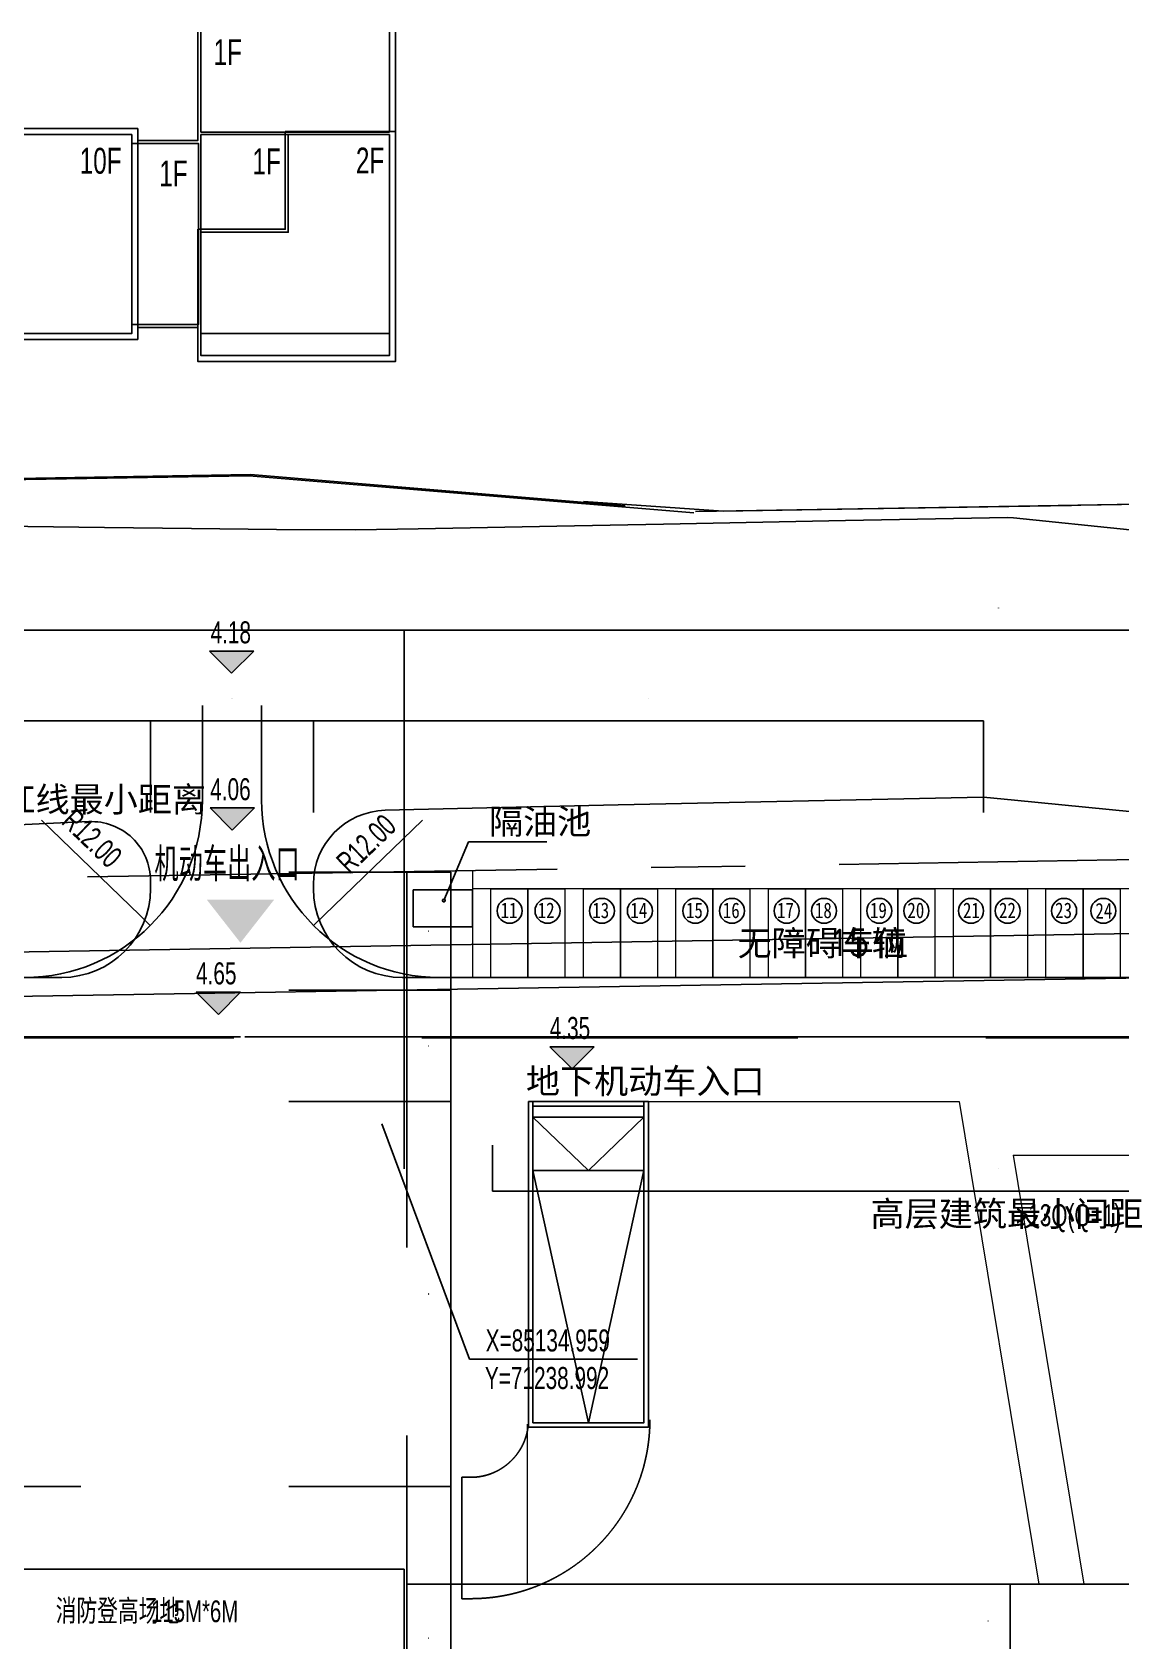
# Model space of a CAD drawing. Header units: metres. Extents: x 71066629 to 71646772, y 84793253 to 85208804.
# Drawn here: x 71215364 to 71288902, y 85100023 to 85208720 of the extents above; entities that cross this region are included whole.
import ezdxf

# ---------------------------------------------------------------- set-up
doc = ezdxf.new("R2010")
doc.units = ezdxf.units.M
doc.header["$LTSCALE"] = 1000
for name, pattern in [('CENTER', [50.8, 31.75, -6.35, 6.35, -6.35]), ('CENTER2', [28.575, 19.05, -3.175, 3.175, -3.175]), ('DASHDOTX2', [50.8, 25.4, -12.7, 0, -12.7]), ('DASHEDX2', [38.1, 25.4, -12.7])]:
    doc.linetypes.add(name, pattern=pattern)
for name, color, linetype in [('A_N_AREA', 21, 'CONTINUOUS'), ('A_N_DIM_LEAD', 3, 'CONTINUOUS'), ('A_N_PUB_TEXT', 7, 'CONTINUOUS'), ('A_SITEP_TEX_1', 7, 'CONTINUOUS'), ('A_SITEP_TEX_2', 7, 'CONTINUOUS'), ('A_STAIR', 4, 'CONTINUOUS'), ('DIM_COOR', 3, 'CONTINUOUS'), ('DIM_SYMB', 3, 'CONTINUOUS'), ('G-ANNO-DIMS', 3, 'CONTINUOUS'), ('G-ANNO-LEGN', 3, 'CONTINUOUS'), ('G-ANNO-LEVL', 3, 'CONTINUOUS'), ('G-ANNO-TEXT', 7, 'CONTINUOUS'), ('G-BLDG-EXTG', 48, 'CONTINUOUS'), ('G-BLDG-HIGH', 1, 'CONTINUOUS'), ('G-BLDG-MULT', 1, 'CONTINUOUS'), ('G-BSMT-OTLN', 5, 'DASHEDX2'), ('G-FRIE-FLWL', 6, 'CONTINUOUS'), ('G-PLTG', 105, 'CONTINUOUS'), ('G-SDWK', 157, 'CONTINUOUS'), ('G-SITE-PROP', 1, 'CONTINUOUS'), ('G-SITE-开放', 1, 'DASHEDX2'), ('G-STRU', 134, 'CONTINUOUS'), ('G_DRIV_ROAD', 145, 'CONTINUOUS'), ('PUB_DIM', 3, 'CONTINUOUS'), ('PUB_TEXT', 7, 'CONTINUOUS'), ('总图-地面填充', 43, 'DASHDOTX2'), ('总图-征地红线', 1, 'CENTER2')]:
    doc.layers.add(name, color=color, linetype=linetype)
doc.layers.add('G-PARG', color=35, linetype='CONTINUOUS', lineweight=13)
doc.layers.add('G-ROAD-园区', color=175, linetype='CONTINUOUS', lineweight=13)
doc.styles.add('_TCH_DIM', font='_TCH_DIM')
doc.styles.add('GAD A', font='GAD A')
doc.styles.add('HZ1', font='HZ1')
doc.styles.get("Standard").update_dxf_attribs({"font": 'STANDARD'})
doc.styles.add('黑体', font='黑体')
doc.dimstyles.get("Standard").update_dxf_attribs({"dimtxt": 2, "dimasz": 1, "dimexe": 0.18, "dimexo": 0.0625, "dimgap": 1, "dimtad": 0, "dimtoh": 1, "dimdec": 1, "dimzin": 0, "dimdsep": 46, "dimtxsty": 'STANDARD', "dimcen": 0.09, "dimadec": 0, "dimazin": 0, "dimtfac": 1, "dimtdec": 4, "dimtofl": 0, "dimtmove": 0, "dimatfit": 3, "dimtolj": 1, "dimtzin": 0, "dimarcsym": 0})

# ---------------------------------------------------------------- blocks, each defined once
blk = doc.blocks.new('*D26')
at = {"layer": 'PUB_DIM', "color": 0, "linetype": 'ByBlock', "lineweight": -2}
for p, q in [((71282644, 85103859), (71281431, 85103859)), ((71281431, 85098859), (71281431, 85103859)), ((71282644, 85098859), (71281431, 85098859))]:
    blk.add_line(p, q, dxfattribs=at)
for points in [[(71281431, 85103859), (71281432, 85103858), (71281431, 85103858)], [(71281431, 85098859), (71281431, 85098860), (71281432, 85098860)]]:
    blk.add_solid(points, dxfattribs=at)
at = {"layer": 'PUB_DIM', "color": 0, "linetype": 'CONTINUOUS', "lineweight": -2, "insert": (71279931, 85101359), "char_height": 2, "width": 7.78, "attachment_point": 5, "rotation": 90}
blk.add_mtext('5000.0', dxfattribs=at)
blk = doc.blocks.new('*D43')
at = {"layer": 'G-FRIE-FLWL', "color": 0, "linetype": 'ByBlock', "lineweight": -2}
for p, q in [((71218644, 85104859), (71212291, 85104859)), ((71212291, 85098859), (71212291, 85104859)), ((71218644, 85098859), (71212291, 85098859))]:
    blk.add_line(p, q, dxfattribs=at)
for points in [[(71212291, 85104859), (71212291, 85104858), (71212291, 85104858)], [(71212291, 85098859), (71212291, 85098860), (71212291, 85098860)]]:
    blk.add_solid(points, dxfattribs=at)
at = {"layer": 'G-FRIE-FLWL', "color": 0, "linetype": 'CONTINUOUS', "lineweight": -2, "insert": (71210791, 85101859), "char_height": 2, "width": 7.78, "attachment_point": 5, "rotation": 90}
blk.add_mtext('6000.0', dxfattribs=at)
blk = doc.blocks.new('*D44')
at = {"layer": 'G-FRIE-FLWL', "color": 0, "linetype": 'ByBlock', "lineweight": -2}
for p, q in [((71218644, 85110459), (71212291, 85110459)), ((71212291, 85104859), (71212291, 85110459)), ((71218644, 85104859), (71212291, 85104859))]:
    blk.add_line(p, q, dxfattribs=at)
for points in [[(71212291, 85110459), (71212291, 85110458), (71212291, 85110458)], [(71212291, 85104859), (71212291, 85104860), (71212291, 85104860)]]:
    blk.add_solid(points, dxfattribs=at)
at = {"layer": 'G-FRIE-FLWL', "color": 0, "linetype": 'CONTINUOUS', "lineweight": -2, "insert": (71210791, 85107659), "char_height": 2, "width": 7.78, "attachment_point": 5, "rotation": 90}
blk.add_mtext('5600.0', dxfattribs=at)
blk = doc.blocks.new('*D51')
at = {"layer": 'PUB_DIM', "color": 0, "linetype": 'ByBlock', "lineweight": -2}
for p, q in [((71146789, 85155989), (71146789, 85162178)), ((71146789, 85162178), (71223358, 85162178)), ((71223358, 85155989), (71223358, 85162178))]:
    blk.add_line(p, q, dxfattribs=at)
for points in [[(71146789, 85162178), (71146790, 85162178), (71146790, 85162178)], [(71223358, 85162178), (71223357, 85162178), (71223357, 85162178)]]:
    blk.add_solid(points, dxfattribs=at)
at = {"layer": 'PUB_DIM', "color": 0, "linetype": 'CONTINUOUS', "lineweight": -2, "insert": (71185074, 85163678), "char_height": 2, "width": 9.33, "attachment_point": 5, "rotation": 360}
blk.add_mtext('76569.0', dxfattribs=at)
blk = doc.blocks.new('*D52')
at = {"layer": 'PUB_DIM', "color": 0, "linetype": 'ByBlock', "lineweight": -2}
for p, q in [((71223358, 85155989), (71223358, 85162178)), ((71223358, 85162178), (71234358, 85162178)), ((71234358, 85155989), (71234358, 85162178))]:
    blk.add_line(p, q, dxfattribs=at)
for points in [[(71223358, 85162178), (71223359, 85162178), (71223359, 85162178)], [(71234358, 85162178), (71234357, 85162178), (71234357, 85162178)]]:
    blk.add_solid(points, dxfattribs=at)
at = {"layer": 'PUB_DIM', "color": 0, "linetype": 'CONTINUOUS', "lineweight": -2, "insert": (71228858, 85163678), "char_height": 2, "width": 8.44, "attachment_point": 5, "rotation": 360}
blk.add_mtext('11000.0', dxfattribs=at)
blk = doc.blocks.new('*D53')
at = {"layer": 'PUB_DIM', "color": 0, "linetype": 'ByBlock', "lineweight": -2}
for p, q in [((71234358, 85155989), (71234358, 85162178)), ((71234358, 85162178), (71279626, 85162178)), ((71279626, 85155989), (71279626, 85162178))]:
    blk.add_line(p, q, dxfattribs=at)
for points in [[(71234358, 85162178), (71234359, 85162178), (71234359, 85162178)], [(71279626, 85162178), (71279625, 85162178), (71279625, 85162178)]]:
    blk.add_solid(points, dxfattribs=at)
at = {"layer": 'PUB_DIM', "color": 0, "linetype": 'CONTINUOUS', "lineweight": -2, "insert": (71256992, 85163678), "char_height": 2, "width": 9.56, "attachment_point": 5, "rotation": 360}
blk.add_mtext('45267.8', dxfattribs=at)
blk = doc.blocks.new('*D56')
at = {"layer": 'G-ANNO-DIMS', "color": 0, "linetype": 'ByBlock', "lineweight": -2}
for p, q in [((71246451, 85133514), (71246451, 85130406)), ((71314832, 85133514), (71314832, 85130406)), ((71246451, 85130407), (71314832, 85130407))]:
    blk.add_line(p, q, dxfattribs=at)
for points in [[(71246451, 85130407), (71246452, 85130407), (71246452, 85130407)], [(71314832, 85130407), (71314831, 85130407), (71314831, 85130407)]]:
    blk.add_solid(points, dxfattribs=at)
at = {"layer": 'G-ANNO-DIMS', "color": 0, "linetype": 'CONTINUOUS', "lineweight": -2, "insert": (71280641, 85131907), "char_height": 2, "width": 8.89, "attachment_point": 5, "rotation": 360}
blk.add_mtext('68381.2', dxfattribs=at)
blk = doc.blocks.new('*D103')
at = {"layer": 'G-ANNO-DIMS', "color": 0, "linetype": 'ByBlock', "lineweight": -2}
for p, q in [((71232695, 85110459), (71243647, 85110459)), ((71243647, 85089959), (71243647, 85110459)), ((71232695, 85089959), (71243647, 85089959))]:
    blk.add_line(p, q, dxfattribs=at)
for points in [[(71243647, 85110459), (71243647, 85110458), (71243647, 85110458)], [(71243647, 85089959), (71243647, 85089960), (71243647, 85089960)]]:
    blk.add_solid(points, dxfattribs=at)
at = {"layer": 'G-ANNO-DIMS', "color": 0, "linetype": 'CONTINUOUS', "lineweight": -2, "insert": (71242147, 85100209), "char_height": 2, "width": 9.33, "attachment_point": 5, "rotation": 90}
blk.add_mtext('20500.8', dxfattribs=at)
blk = doc.blocks.new('*D104')
at = {"layer": 'G-ANNO-DIMS', "color": 0, "linetype": 'ByBlock', "lineweight": -2}
for p, q in [((71232695, 85136459), (71243647, 85136459)), ((71243647, 85110459), (71243647, 85136459)), ((71232695, 85110459), (71243647, 85110459))]:
    blk.add_line(p, q, dxfattribs=at)
for points in [[(71243647, 85136459), (71243647, 85136458), (71243647, 85136458)], [(71243647, 85110459), (71243647, 85110460), (71243647, 85110460)]]:
    blk.add_solid(points, dxfattribs=at)
at = {"layer": 'G-ANNO-DIMS', "color": 0, "linetype": 'CONTINUOUS', "lineweight": -2, "insert": (71242147, 85123459), "char_height": 2, "width": 9.33, "attachment_point": 5, "rotation": 90}
blk.add_mtext('26000.0', dxfattribs=at)
blk = doc.blocks.new('*D105')
at = {"layer": 'G-ANNO-DIMS', "color": 0, "linetype": 'ByBlock', "lineweight": -2}
for p, q in [((71232695, 85143996), (71243647, 85143996)), ((71243647, 85136459), (71243647, 85143996)), ((71232695, 85136459), (71243647, 85136459))]:
    blk.add_line(p, q, dxfattribs=at)
for points in [[(71243647, 85143996), (71243647, 85143995), (71243647, 85143995)], [(71243647, 85136459), (71243647, 85136460), (71243647, 85136460)]]:
    blk.add_solid(points, dxfattribs=at)
at = {"layer": 'G-ANNO-DIMS', "color": 0, "linetype": 'CONTINUOUS', "lineweight": -2, "insert": (71242147, 85140227), "char_height": 2, "width": 7.78, "attachment_point": 5, "rotation": 90}
blk.add_mtext('7536.3', dxfattribs=at)
blk = doc.blocks.new('*D106')
at = {"layer": 'G-ANNO-DIMS', "color": 0, "linetype": 'ByBlock', "lineweight": -2}
for p, q in [((71232695, 85151956), (71243647, 85151956)), ((71243647, 85143996), (71243647, 85151956)), ((71232695, 85143996), (71243647, 85143996))]:
    blk.add_line(p, q, dxfattribs=at)
for points in [[(71243647, 85151956), (71243647, 85151955), (71243647, 85151955)], [(71243647, 85143996), (71243647, 85143997), (71243647, 85143997)]]:
    blk.add_solid(points, dxfattribs=at)
at = {"layer": 'G-ANNO-DIMS', "color": 0, "linetype": 'CONTINUOUS', "lineweight": -2, "insert": (71242147, 85147976), "char_height": 2, "width": 7.78, "attachment_point": 5, "rotation": 90}
blk.add_mtext('7960.8', dxfattribs=at)
blk = doc.blocks.new('*D111')
at = {"layer": 'G-ANNO-DIMS', "color": 0, "linetype": 'ByBlock', "lineweight": -2}
for p, q in [((71155991, 85131924), (71155991, 85168310)), ((71155991, 85168310), (71240491, 85168310)), ((71240491, 85131924), (71240491, 85168310))]:
    blk.add_line(p, q, dxfattribs=at)
for points in [[(71155991, 85168310), (71155992, 85168310), (71155992, 85168309)], [(71240491, 85168310), (71240490, 85168309), (71240490, 85168310)]]:
    blk.add_solid(points, dxfattribs=at)
at = {"layer": 'G-ANNO-DIMS', "color": 0, "linetype": 'CONTINUOUS', "lineweight": -2, "insert": (71198241, 85169810), "char_height": 2, "width": 6.44, "attachment_point": 5}
blk.add_mtext('84.50', dxfattribs=at)
blk = doc.blocks.new('*D112')
at = {"layer": 'G-ANNO-DIMS', "color": 0, "linetype": 'ByBlock', "lineweight": -2}
for p, q in [((71240491, 85131924), (71240491, 85168310)), ((71240491, 85168310), (71320791, 85168310)), ((71320791, 85131924), (71320791, 85168310))]:
    blk.add_line(p, q, dxfattribs=at)
for points in [[(71240491, 85168310), (71240492, 85168310), (71240492, 85168309)], [(71320791, 85168310), (71320790, 85168309), (71320790, 85168310)]]:
    blk.add_solid(points, dxfattribs=at)
at = {"layer": 'G-ANNO-DIMS', "color": 0, "linetype": 'CONTINUOUS', "lineweight": -2, "insert": (71280641, 85169810), "char_height": 2, "width": 5.78, "attachment_point": 5}
blk.add_mtext('80.10', dxfattribs=at)

msp = doc.modelspace()

# ---------------------------------------------------------------- hatches: boundary and pattern name
at = {"layer": 'A_SITEP_TEX_2'}
msp.add_hatch(color=256, dxfattribs=at).paths.add_polyline_path([(71227156.65, 85150104.79), (71229433.77, 85147189.81), (71231710.89, 85150104.79)], flags=0)
at = {"layer": 'G-ANNO-LEVL'}
for points in [[(71228838.01, 85165397.84), (71227338.01, 85166897.84), (71230338.01, 85166897.84)], [(71228878.19, 85154798.67), (71227378.19, 85156298.67), (71230378.19, 85156298.67)], [(71227941.64, 85142354.48), (71226441.64, 85143854.48), (71229441.64, 85143854.48)], [(71251832.59, 85138665.78), (71250332.59, 85140165.78), (71253332.59, 85140165.78)]]:
    msp.add_hatch(color=256, dxfattribs=at).paths.add_polyline_path(points, flags=0)
at = {"layer": 'G-FRIE-FLWL'}
h = msp.add_hatch(dxfattribs=at)
h.set_pattern_fill('AR-HBONE', color=256, scale=1000, style=0)
h.set_pattern_definition([])
edge = h.paths.add_edge_path(flags=0)
edge.add_line((71240491.48, 85104859.36), (71240491.48, 85098859.35))
edge.add_line((71240491.48, 85098859.35), (71205590.52, 85098859.36))
edge.add_arc((71205590.52, 85086859.36), 12000, 89.9999928, 180)
edge.add_line((71193590.52, 85086859.36), (71193590.52, 85029459.33))
edge.add_line((71193590.52, 85029459.33), (71187590.52, 85029459.33))
edge.add_line((71187590.52, 85029459.33), (71187590.52, 85086859.36))
edge.add_arc((71205590.52, 85086859.36), 18000, 89.9999928, 180, ccw=False)
edge.add_line((71205590.52, 85104859.36), (71240491.48, 85104859.36))
at = {"layer": 'G-PLTG'}
h = msp.add_hatch(dxfattribs=at)
h.set_pattern_fill('CROSS', color=256, scale=500, style=0)
h.set_pattern_definition([])
edge = h.paths.add_edge_path(flags=0)
edge.add_line((71245097.71, 85152069.9), (71234413.7, 85151893.18))
edge.add_arc((71240377.73, 85150893.12), 6047.3, 170.4810477, 270.1855131)
edge.add_line((71240397.31, 85144845.85), (71245097.71, 85144845.85))
edge.add_line((71245097.71, 85144845.85), (71245097.71, 85152069.9))
h = msp.add_hatch(dxfattribs=at)
h.set_pattern_fill('CROSS', color=256, scale=500, style=0)
h.set_pattern_definition([])
edge = h.paths.add_edge_path(flags=0)
edge.add_line((71223358.15, 85151567.89), (71214746.97, 85151567.89))
edge.add_line((71214746.97, 85151567.89), (71214858.15, 85144845.85))
edge.add_line((71214858.15, 85144845.85), (71217358.15, 85144845.85))
edge.add_arc((71217332.67, 85150907.37), 6061.58, 270.240891, 6.2557834)
h = msp.add_hatch(dxfattribs=at)
h.set_pattern_fill('CROSS', color=256, scale=500, style=0)
h.set_pattern_definition([])
edge = h.paths.add_edge_path(flags=0)
edge.add_arc((71245053.24, 85114814.41), 11943.62, 293.4753742, 358.2974275)
edge.add_line((71256991.58, 85114459.55), (71256991.58, 85136459.55))
edge.add_line((71256991.58, 85136459.55), (71277989.87, 85136459.55))
edge.add_line((71277989.87, 85136459.55), (71283364.73, 85103859.35))
edge.add_line((71283364.73, 85103859.35), (71249811.03, 85103859.35))
h = msp.add_hatch(dxfattribs=at)
h.set_pattern_fill('CROSS', color=256, scale=500, style=0)
h.set_pattern_definition([])
edge = h.paths.add_edge_path(flags=0)
edge.add_arc((71313927.94, 85114800.37), 11941.23, 181.6355318, 246.3823528)
edge.add_line((71309143.91, 85103859.35), (71286402.13, 85103859.35))
edge.add_line((71286402.13, 85103859.35), (71281623.07, 85132845.84))
edge.add_line((71281623.07, 85132845.84), (71288956.01, 85132845.84))
edge.add_line((71288956.01, 85132845.84), (71288956.01, 85122148.29))
edge.add_line((71288956.01, 85122148.29), (71300956.01, 85122148.29))
edge.add_line((71300956.01, 85122148.29), (71300956.01, 85132845.84))
edge.add_line((71300956.01, 85132845.84), (71301991.58, 85132845.84))
edge.add_line((71301991.58, 85132845.84), (71301991.58, 85120959.55))
edge.add_line((71301991.58, 85120959.55), (71292991.58, 85120959.55))
edge.add_line((71292991.58, 85120959.55), (71292991.58, 85111959.56))
edge.add_line((71292991.58, 85111959.56), (71301991.58, 85111959.55))
edge.add_line((71301991.58, 85111959.55), (71301991.58, 85114459.55))
h = msp.add_hatch(dxfattribs=at)
h.set_pattern_fill('CROSS', color=256, scale=500, style=0)
h.set_pattern_definition([])
edge = h.paths.add_edge_path(flags=0)
edge.add_line((71256991.58, 85114459.55), (71248891.58, 85114459.55))
edge.add_line((71248891.58, 85114459.55), (71248791.58, 85103859.35))
edge.add_line((71248791.58, 85103859.35), (71249778.45, 85103859.35))
edge.add_arc((71244987.93, 85114974.64), 12103.66, 293.3153202, 314.3505079)
edge.add_arc((71245053.24, 85114814.41), 11943.62, 314.663798, 358.2974275)

# ---------------------------------------------------------------- linework, layer by layer
at = {"layer": 'A_N_AREA', "linetype": 'ByBlock'}
for p, q in [((71248891.58, 85136459.55), (71249191.58, 85136459.55)), ((71256691.58, 85136459.55), (71256991.58, 85136459.55))]:
    msp.add_line(p, q, dxfattribs=at)
for points in [[(71248891.58, 85136459.55), (71248891.58, 85114459.55), (71256991.58, 85114459.55), (71256991.58, 85136459.55)], [(71249191.58, 85136459.55), (71249191.58, 85114759.55), (71256691.58, 85114759.55), (71256691.58, 85136459.55)]]:
    msp.add_lwpolyline(points, dxfattribs=at)
at = {"layer": 'A_N_DIM_LEAD'}
for p, q in [((71243174.51, 85150040.61), (71244838.78, 85154010.23)), ((71244838.78, 85154010.23), (71250134.4, 85154010.23))]:
    msp.add_line(p, q, dxfattribs=at)
msp.add_lwpolyline([(71243135.84, 85149948.39, 1), (71243213.17, 85150132.84, 1)], format="xyb", close=True, dxfattribs=at)
at = {"layer": 'A_STAIR'}
for p, q in [((71256691.58, 85136459.55), (71249191.58, 85136459.55)), ((71256691.58, 85136159.55), (71249191.58, 85136159.55)), ((71256691.58, 85135409.55), (71249191.58, 85135409.55)), ((71256691.58, 85131809.55), (71249191.58, 85131809.55))]:
    msp.add_line(p, q, dxfattribs=at)
at = {"layer": 'DIM_COOR', "color": 3}
for p, q in [((71238991.5, 85134959.33), (71244915.94, 85119049.93)), ((71244915.94, 85119049.93), (71256245.94, 85119049.93))]:
    msp.add_line(p, q, dxfattribs=at)
at = {"layer": 'G-ANNO-LEGN', "color": 3}
for points in [[(71249191.58, 85135409.55), (71252941.58, 85131809.55), (71256691.58, 85135409.55)], [(71249191.58, 85131809.55), (71252941.58, 85114759.55), (71256691.58, 85131809.55)]]:
    msp.add_lwpolyline(points, dxfattribs=at)
at = {"layer": 'G-ANNO-LEVL'}
for p, q in [((71228838.01, 85165397.84), (71227338.01, 85166897.84)), ((71227338.01, 85166897.84), (71230338.01, 85166897.84)), ((71228838.01, 85165397.84), (71230338.01, 85166897.84)), ((71228878.19, 85154798.67), (71227378.19, 85156298.67)), ((71227378.19, 85156298.67), (71230378.19, 85156298.67)), ((71228878.19, 85154798.67), (71230378.19, 85156298.67)), ((71227941.64, 85142354.48), (71226441.64, 85143854.48)), ((71226441.64, 85143854.48), (71229441.64, 85143854.48)), ((71227941.64, 85142354.48), (71229441.64, 85143854.48)), ((71251832.59, 85138665.78), (71250332.59, 85140165.78)), ((71250332.59, 85140165.78), (71253332.59, 85140165.78)), ((71251832.59, 85138665.78), (71253332.59, 85140165.78))]:
    msp.add_line(p, q, dxfattribs=at)
at = {"layer": 'G-ANNO-TEXT'}
for centre in [(71247616.83, 85149348.94), (71250177.27, 85149348.94), (71253853.88, 85149348.94), (71256414.1, 85149348.94), (71260157.26, 85149348.94), (71262633.74, 85149348.94), (71266329.71, 85149348.94), (71268853.77, 85149348.94), (71272582.45, 85149348.94), (71275089.33, 85149348.94), (71278783.79, 85149348.94), (71281260.19, 85149348.94), (71285072.03, 85149348.94), (71287719.64, 85149348.94)]:
    msp.add_circle(centre, 843.02, dxfattribs=at)
at = {"layer": 'G-BLDG-EXTG'}
for points in [[(71222497, 85201404), (71226557, 85201404), (71226557, 85208719.51)], [(71239897, 85208719.51), (71239897, 85186464), (71226557, 85186464), (71226557, 85188764)], [(71226757, 85208719.51), (71226757, 85201964), (71239497, 85201964), (71239497, 85208719.51)], [(71239897, 85202004), (71232457, 85202004), (71232457, 85195404), (71226557, 85195404), (71226557, 85186464)], [(71222097, 85188964), (71226597, 85188964), (71226597, 85201204), (71222097, 85201204)], [(71222497, 85188764), (71226557, 85188764)], [(71239497, 85188484), (71239497, 85186864), (71226757, 85186864), (71226757, 85188484)]]:
    msp.add_lwpolyline(points, dxfattribs=at)
for points in [[(71222497, 85202204), (71175257, 85202204), (71175257, 85187964), (71222497, 85187964)], [(71222097, 85201804), (71175657, 85201804), (71175657, 85188364), (71222097, 85188364)], [(71226757, 85201804), (71239497, 85201804), (71239497, 85188364), (71226757, 85188364)], [(71239497, 85201804), (71232657, 85201804), (71232657, 85195204), (71226757, 85195204), (71226757, 85188364), (71239497, 85188364)]]:
    msp.add_lwpolyline(points, close=True, dxfattribs=at)
at = {"layer": 'G-BLDG-HIGH', "linetype": 'CONTINUOUS'}
msp.add_lwpolyline([(71462839.79, 85021695.53), (71461182.09, 85083015.63), (71459737.8, 85136451.2), (71451290.33, 85144478.98), (71382201.51, 85143336.3), (71352156.11, 85145839.72), (71193465.88, 85143214.91), (71162866.82, 85142708.81), (71154744.84, 85134577.12), (71153394.63, 85065440.88), (71149809.24, 85035505.08), (71149243.6, 85006542.61)], dxfattribs=at)
at = {"layer": 'G-BLDG-MULT', "linetype": 'CONTINUOUS'}
msp.add_lwpolyline([(71161602.71, 85145688.31), (71151769.04, 85135842.89), (71150398.17, 85065649.06), (71146812.78, 85035713.27), (71146233.69, 85006062.39), (71245759.11, 85021940.94), (71249143.57, 85022434.24), (71251367.84, 85022708.3), (71253589.58, 85022942.62), (71255814.99, 85023138.19), (71258043.51, 85023294.68), (71260274.45, 85023412.62), (71262507, 85023491.24), (71264740.77, 85023531.18), (71266961.7, 85023531.8), (71370294.91, 85022668.88), (71465841.79, 85021663.95), (71464181.04, 85083096.7), (71462703.26, 85137771.71), (71452467.57, 85147498.86), (71382301.56, 85146338.36), (71352256.15, 85148841.78), (71193416.31, 85146214.5)], close=True, dxfattribs=at)
at = {"layer": 'G-BSMT-OTLN'}
msp.add_lwpolyline([(71157191.58, 85140759.55), (71157191.58, 85135259.55), (71153991.58, 85135259.55), (71153991.58, 85005669.52), (71165691.58, 85007522.62), (71165691.58, 85013394.92), (71238076.46, 85024859.55), (71460791.58, 85024859.55), (71460791.58, 85127259.55), (71457591.58, 85127259.55), (71457591.58, 85140759.55)], close=True, dxfattribs=at)
at = {"layer": 'G-FRIE-FLWL', "linetype": 'CONTINUOUS'}
for p, q in [((71226858.15, 85156845.85), (71226858.15, 85163212.84)), ((71230858.15, 85156845.85), (71230858.15, 85163212.84)), ((71242858.15, 85144845.85), (71449791.6, 85144845.85)), ((71165491.48, 85140845.85), (71229428.36, 85140845.85)), ((71229720.87, 85140845.85), (71449791.6, 85140845.85)), ((71240491.48, 85104859.36), (71165491.48, 85104859.36)), ((71240491.48, 85104859.36), (71240491.48, 85098859.35)), ((71240666.62, 85103859.35), (71320791.48, 85103859.35))]:
    msp.add_line(p, q, dxfattribs=at)
msp.add_lwpolyline([(71240491.48, 85104859.36), (71240491.48, 85098859.35), (71205590.52, 85098859.36, 0.414213599), (71193590.52, 85086859.36), (71193590.52, 85029459.33), (71187590.52, 85029459.33), (71187590.52, 85086859.36, -0.414213599), (71205590.52, 85104859.36), (71240491.48, 85104859.36)], format="xyb", dxfattribs=at)
for centre, start, end in [((71214858.15, 85156845.85), 270, 0), ((71242858.15, 85156845.85), 180, 270)]:
    msp.add_arc(centre, 12000, start, end, dxfattribs=at)
at = {"layer": 'G-PARG'}
for points in [[(71246347.71, 85144845.85), (71246347.71, 85150845.85), (71248847.71, 85150845.85), (71248847.71, 85144845.85), (71246347.71, 85144845.85)], [(71248847.71, 85144845.85), (71248847.71, 85150845.85), (71251347.71, 85150845.85), (71251347.71, 85144845.85), (71248847.71, 85144845.85)], [(71252597.71, 85144845.85), (71252597.71, 85150845.85), (71255097.71, 85150845.85), (71255097.71, 85144845.85), (71252597.71, 85144845.85)], [(71255097.71, 85144845.85), (71255097.71, 85150845.85), (71257597.71, 85150845.85), (71257597.71, 85144845.85), (71255097.71, 85144845.85)], [(71258847.71, 85144845.85), (71258847.71, 85150845.85), (71261347.71, 85150845.85), (71261347.71, 85144845.85), (71258847.71, 85144845.85)], [(71261347.71, 85144845.85), (71261347.71, 85150845.85), (71263847.71, 85150845.85), (71263847.71, 85144845.85), (71261347.71, 85144845.85)], [(71265097.71, 85144845.85), (71265097.71, 85150845.85), (71267597.71, 85150845.85), (71267597.71, 85144845.85), (71265097.71, 85144845.85)], [(71267597.71, 85144845.85), (71267597.71, 85150845.85), (71270097.71, 85150845.85), (71270097.71, 85144845.85), (71267597.71, 85144845.85)], [(71271347.71, 85144845.85), (71271347.71, 85150845.85), (71273847.71, 85150845.85), (71273847.71, 85144845.85), (71271347.71, 85144845.85)], [(71273847.71, 85144845.85), (71273847.71, 85150845.85), (71276347.71, 85150845.85), (71276347.71, 85144845.85), (71273847.71, 85144845.85)], [(71277597.71, 85144845.85), (71277597.71, 85150845.85), (71280097.71, 85150845.85), (71280097.71, 85144845.85), (71277597.71, 85144845.85)], [(71280097.71, 85144845.85), (71280097.71, 85150845.85), (71282597.71, 85150845.85), (71282597.71, 85144845.85), (71280097.71, 85144845.85)], [(71283847.71, 85144845.85), (71283847.71, 85150845.85), (71286347.71, 85150845.85), (71286347.71, 85144845.85), (71283847.71, 85144845.85)], [(71286347.71, 85144845.85), (71286347.71, 85150845.85), (71288847.71, 85150845.85), (71288847.71, 85144845.85), (71286347.71, 85144845.85)]]:
    msp.add_lwpolyline(points, dxfattribs=at)
at = {"layer": 'G-ROAD-园区'}
for p, q in [((71245097.71, 85152069.9), (71245097.71, 85144845.85)), ((71410097.77, 85150845.85), (71245097.71, 85150845.85)), ((71256991.58, 85136459.55), (71277989.87, 85136459.55)), ((71277989.87, 85136459.55), (71283364.73, 85103859.35)), ((71281623.07, 85132845.84), (71301991.58, 85132845.85)), ((71281623.07, 85132845.84), (71286402.13, 85103859.35)), ((71248791.58, 85114656.88), (71248791.58, 85103859.35)), ((71283364.73, 85103859.35), (71248791.58, 85103859.35)), ((71310191.58, 85103859.35), (71286402.13, 85103859.35))]:
    msp.add_line(p, q, dxfattribs=at)
at = {"layer": 'G-SDWK'}
for p, q in [((71241149.19, 85156202.92), (71239216.06, 85156147.96)), ((71254943.08, 85156502.42), (71241149.19, 85156202.92)), ((71278522.71, 85157014.72), (71254943.08, 85156502.42)), ((71279625.98, 85157023.9), (71278522.71, 85157014.72)), ((71281724.06, 85156819.15), (71279625.98, 85157023.9)), ((71305458, 85154503), (71281724.06, 85156819.15)), ((71219182.43, 85155376.11), (71209913.72, 85154968.54)), ((71223358.15, 85150845.85), (71223358.15, 85151379.98)), ((71234358.15, 85150845.85), (71234358.15, 85151149.98)), ((71183992.48, 85144845.85), (71217358.15, 85144845.85)), ((71449791.65, 85144845.85), (71240358.15, 85144845.85))]:
    msp.add_line(p, q, dxfattribs=at)
msp.add_lwpolyline([(71211603.58, 85175357.32), (71220242.49, 85175258.49), (71226131.9, 85175191.11), (71231867.1, 85175125.5), (71237231.53, 85175087.66), (71241437.43, 85175167.15), (71250802.77, 85175344.17), (71258018.76, 85175480.73), (71270299.09, 85175713.12), (71281245.66, 85175920.28), (71281661.66, 85175914.15), (71297367.98, 85174277.29), (71305431.88, 85173436.9), (71311395.25, 85173505.48), (71331141.81, 85173816.02), (71348345.2, 85174086.56)], dxfattribs=at)
for centre, radius, start, end in [((71219358.15, 85151379.98), 4000, 0, 92.5178403), ((71239358.15, 85151149.98), 5000, 91.6284841, 180), ((71217358.15, 85150845.85), 6000, 270, 0), ((71240358.15, 85150845.85), 6000, 180, 270)]:
    msp.add_arc(centre, radius, start, end, dxfattribs=at)
at = {"layer": 'G-SITE-PROP', "color": 1, "linetype": 'CENTER'}
msp.add_lwpolyline([(71452458.8, 85152499.39), (71382468.2, 85151341.8), (71352422.79, 85153845.21), (71193333.62, 85151213.81), (71161520.02, 85150687.62, 0.393868697), (71146789.18, 85136488.4), (71146770.81, 85135982.42), (71145403.99, 85065996.03), (71141818.6, 85036060.24), (71141157.59, 85002214.6), (71246211.79, 85018975.22), (71249543.4, 85019460.82), (71251708.62, 85019727.6), (71253878.23, 85019956.42), (71256051.39, 85020147.4), (71258227.78, 85020300.23), (71260406.43, 85020415.41), (71262586.61, 85020492.19), (71264768.01, 85020531.19), (71266949.58, 85020531.8), (71370266.6, 85019669.01), (71469071.23, 85018629.82)], format="xyb", dxfattribs=at)
at = {"layer": 'G-SITE-开放'}
msp.add_lwpolyline([(71240666.62, 85151996.72), (71240666.62, 85018090.53)], dxfattribs=at)
at = {"layer": 'G-STRU', "linetype": 'DASHEDX2'}
msp.add_lwpolyline([(71241097.71, 85148275.26), (71245097.71, 85148275.26), (71245097.71, 85150775.26), (71241097.71, 85150775.26)], close=True, dxfattribs=at)
msp.add_lwpolyline([(71257091.58, 85114956.58, -0.413776643), (71244987.93, 85102870.97), (71244387.93, 85102870.97), (71244387.93, 85111070.98), (71244987.93, 85111070.98, 0.413776643), (71248891.58, 85114968.81, 0.413776643)], format="xyb", dxfattribs=at)
at = {"layer": 'G_DRIV_ROAD'}
for p in [(71252610.43, 85177001.18), (71314397, 85177227.72)]:
    msp.add_line(p, (71262039.95, 85176361.91), dxfattribs=at)
for points in [[(71260164.14, 85176322.39), (71447914.76, 85179428.04)], [(71260164.18, 85176322.39), (71447914.79, 85179428.04)], [(71160033.8, 85177583.67), (71230024.16, 85178741.44)], [(71160033.85, 85177583.66), (71230024.21, 85178741.44)], [(71260069.76, 85176237.84), (71230024.16, 85178741.44)], [(71260069.8, 85176237.84), (71230024.21, 85178741.44)]]:
    msp.add_lwpolyline(points, dxfattribs=at)
at = {"layer": 'PUB_DIM'}
for points in [[(71215996.03, 85155465.25), (71222624.55, 85149055.7), (71223343.44, 85148360.56)], [(71241720.28, 85155465.25), (71235091.75, 85149055.7), (71234372.87, 85148360.56)]]:
    msp.add_lwpolyline(points, dxfattribs=at)
at = {"layer": '总图-地面填充', "color": 250}
for p, q in [((71160128.41, 85177668.4), (71230118.82, 85178825.99)), ((71230118.82, 85178825.99), (71260164.42, 85176322.63)), ((71260164.42, 85176322.63), (71314896.99, 85177227.72))]:
    msp.add_line(p, q, dxfattribs=at)
at = {"layer": '总图-征地红线', "linetype": 'DASHDOTX2', "lineweight": -3}
for p, q in [((71160128.42, 85177668.4), (71230118.84, 85178825.99)), ((71230118.84, 85178825.99), (71260164.43, 85176322.63)), ((71260164.43, 85176322.63), (71314897, 85177227.72))]:
    msp.add_line(p, q, dxfattribs=at)

# ---------------------------------------------------------------- texts
at = {"layer": 'A_N_PUB_TEXT', "style": '_TCH_DIM', "width": 0.705882}
for s, p in [('4.18', (71227413.01, 85167422.84)), ('4.06', (71227389.44, 85156823.67)), ('4.65', (71226431.64, 85144379.48)), ('4.35', (71250322.59, 85140690.78))]:
    msp.add_text(s, height=1487.5, dxfattribs=at).set_placement(p)
at = {"layer": 'A_N_PUB_TEXT', "style": '_TCH_DIM'}
msp.add_text('隔油池', height=1687.943, dxfattribs=at).set_placement((71246221.11, 85154535.23))
at = {"layer": 'A_SITEP_TEX_1', "color": 60, "style": 'HZ1', "width": 0.6}
msp.add_text('机动车出入口', height=2000, dxfattribs=at).set_placement((71223615.55, 85151557.6))
at = {"layer": 'DIM_SYMB', "color": 7, "style": '_TCH_DIM'}
for s, height, p in [('地下室边线后退道路红线最小距离', 1687.9433, (71192566.32, 85156035.81)), ('高层建筑最小间距', 1687.943, (71271996.26, 85128037.05))]:
    msp.add_text(s, height=height, dxfattribs=at).set_placement(p)
at = {"layer": 'DIM_SYMB', "color": 7, "style": '_TCH_DIM', "width": 0.705882}
msp.add_text('>13Q(Q=1)', height=1487.5, dxfattribs=at).set_placement((71281826.04, 85128037.05))
at = {"layer": 'G-ANNO-TEXT'}
for s, height, style, width, p in [('1F', 1750, 'GAD A', 0.7, (71227613.89, 85206490.18)), ('10F', 1750, 'GAD A', 0.7, (71218575.81, 85199155.31)), ('1F', 1750, 'GAD A', 0.7, (71230245.64, 85199112.3)), ('2F', 1750, 'GAD A', 0.7, (71237233, 85199171.01)), ('1F', 1750, 'GAD A', 0.7, (71223951.79, 85198292.71)), ('11', 1051.477, '黑体', 0.8, (71247003.41, 85148856.83)), ('11', 1051.477, '黑体', 0.8, (71247003.41, 85148856.83)), ('12', 1051.477, '黑体', 0.8, (71249511.64, 85148856.83)), ('12', 1051.477, '黑体', 0.8, (71249511.64, 85148856.83)), ('13', 1051.477, '黑体', 0.8, (71253198.69, 85148856.83)), ('14', 1051.477, '黑体', 0.8, (71255772.01, 85148856.83)), ('15', 1051.477, '黑体', 0.8, (71259523.79, 85148856.83)), ('16', 1051.477, '黑体', 0.8, (71262014.44, 85148856.83)), ('17', 1051.477, '黑体', 0.8, (71265679.62, 85148856.83)), ('18', 1051.477, '黑体', 0.8, (71268234.58, 85148856.83)), ('19', 1051.477, '黑体', 0.8, (71271952.95, 85148856.83)), ('20', 1051.477, '黑体', 0.8, (71274480.44, 85148856.83)), ('21', 1051.477, '黑体', 0.8, (71278236.71, 85148856.83)), ('22', 1051.477, '黑体', 0.8, (71280671.9, 85148856.83)), ('23', 1051.477, '黑体', 0.8, (71284463.13, 85148856.83)), ('24', 1051.477, '黑体', 0.8, (71287183.26, 85148828.75))]:
    msp.add_text(s, height=height, dxfattribs=dict(at, style=style, width=width)).set_placement(p)
for s, height, p in [('无障碍车位', 1687.943, (71263016.47, 85146318.5)), ('15', 1750, (71269160.08, 85146318.5)), ('辆', 1687.94, (71272076.75, 85146318.5)), ('地下机动车入口', 1687.943, (71248719.72, 85137006.71))]:
    msp.add_text(s, height=height, dxfattribs=at).set_placement(p)
at = {"layer": 'G-FRIE-FLWL', "linetype": 'CONTINUOUS', "style": 'GAD A', "width": 0.7}
for s, p in [('消防登高场地', (71216947.1, 85101344.6)), ('115M*6M', (71223397.2, 85101299.01))]:
    msp.add_text(s, height=1467.904, rotation=359.795496, dxfattribs=at).set_placement(p)
at = {"layer": 'PUB_DIM', "color": 7, "style": '_TCH_DIM', "width": 0.705882}
for rotation, p in [(315.9621888, (71217272.52, 85155288.67)), (44.0378114, (71236813.43, 85151778.25))]:
    msp.add_text('R12.00', height=1487.5, rotation=rotation, dxfattribs=at).set_placement(p)
at = {"layer": 'PUB_TEXT', "color": 3, "style": '_TCH_DIM', "width": 0.705882}
for s, p in [('X=85134.959', (71245995.94, 85119574.93)), ('Y=71238.992', (71245945.94, 85117037.43))]:
    msp.add_text(s, height=1487.5, dxfattribs=at).set_placement(p)

# ---------------------------------------------------------------- dimensions: what is measured, and where the dimension line sits
at = {"layer": 'G-ANNO-DIMS'}
for p1, p2, text, picture, middle in [((71155991.5, 85131923.99), (71240491.48, 85131923.99), '84.50', '*D111', (71198241.49, 85169809.62)), ((71240491.48, 85131923.99), (71320791.49, 85131923.99), '80.10', '*D112', (71280641.49, 85169809.62))]:
    dim = msp.add_aligned_dim(p1=p1, p2=p2, distance=36385.64, text=text, dimstyle='Standard', dxfattribs=at)
    dim.commit()
    dim.dimension.update_dxf_attribs({"geometry": picture, "text_midpoint": middle})
for p1, p2, distance, picture, middle in [((71232695.42, 85143995.63), (71232695.42, 85151956.42), -10951.63, '*D106', (71242147.05, 85147976.02)), ((71232695.42, 85136459.33), (71232695.42, 85143995.63), -10951.63, '*D105', (71242147.05, 85140227.48)), ((71232695.42, 85110459.33), (71232695.42, 85136459.33), -10951.63, '*D104', (71242147.05, 85123459.33)), ((71246450.87, 85133514.03), (71314832.04, 85133514.03), -3107.35, '*D56', (71280641.46, 85131906.67)), ((71232695.42, 85089958.56), (71232695.42, 85110459.33), -10951.63, '*D103', (71242147.05, 85100208.94))]:
    dim = msp.add_aligned_dim(p1=p1, p2=p2, distance=distance, dimstyle='Standard', dxfattribs=at)
    dim.commit()
    dim.dimension.update_dxf_attribs({"geometry": picture, "text_midpoint": middle})
at = {"layer": 'G-FRIE-FLWL', "linetype": 'CONTINUOUS'}
for p1, p2, picture, middle in [((71218643.9, 85104859.36), (71218643.9, 85110459.33), '*D44', (71210790.98, 85107659.34)), ((71218643.9, 85098859.35), (71218643.9, 85104859.36), '*D43', (71210790.98, 85101859.35))]:
    dim = msp.add_aligned_dim(p1=p1, p2=p2, distance=6352.92, dimstyle='Standard', dxfattribs=at)
    dim.commit()
    dim.dimension.update_dxf_attribs({"geometry": picture, "text_midpoint": middle})
at = {"layer": 'PUB_DIM'}
for p1, p2, distance, picture, middle in [((71146789.18, 85155988.76), (71223358.15, 85155988.76), 6189.16, '*D51', (71185073.67, 85163677.92)), ((71223358.15, 85155988.76), (71234358.15, 85155988.76), 6189.16, '*D52', (71228858.15, 85163677.92)), ((71234358.15, 85155988.76), (71279625.98, 85155988.76), 6189.16, '*D53', (71256992.07, 85163677.92)), ((71282644.44, 85098859.35), (71282644.44, 85103859.35), 1213.04, '*D26', (71279931.4, 85101359.35))]:
    dim = msp.add_aligned_dim(p1=p1, p2=p2, distance=distance, dimstyle='Standard', dxfattribs=at)
    dim.commit()
    dim.dimension.update_dxf_attribs({"geometry": picture, "text_midpoint": middle})

doc.saveas('drawing.dxf')
